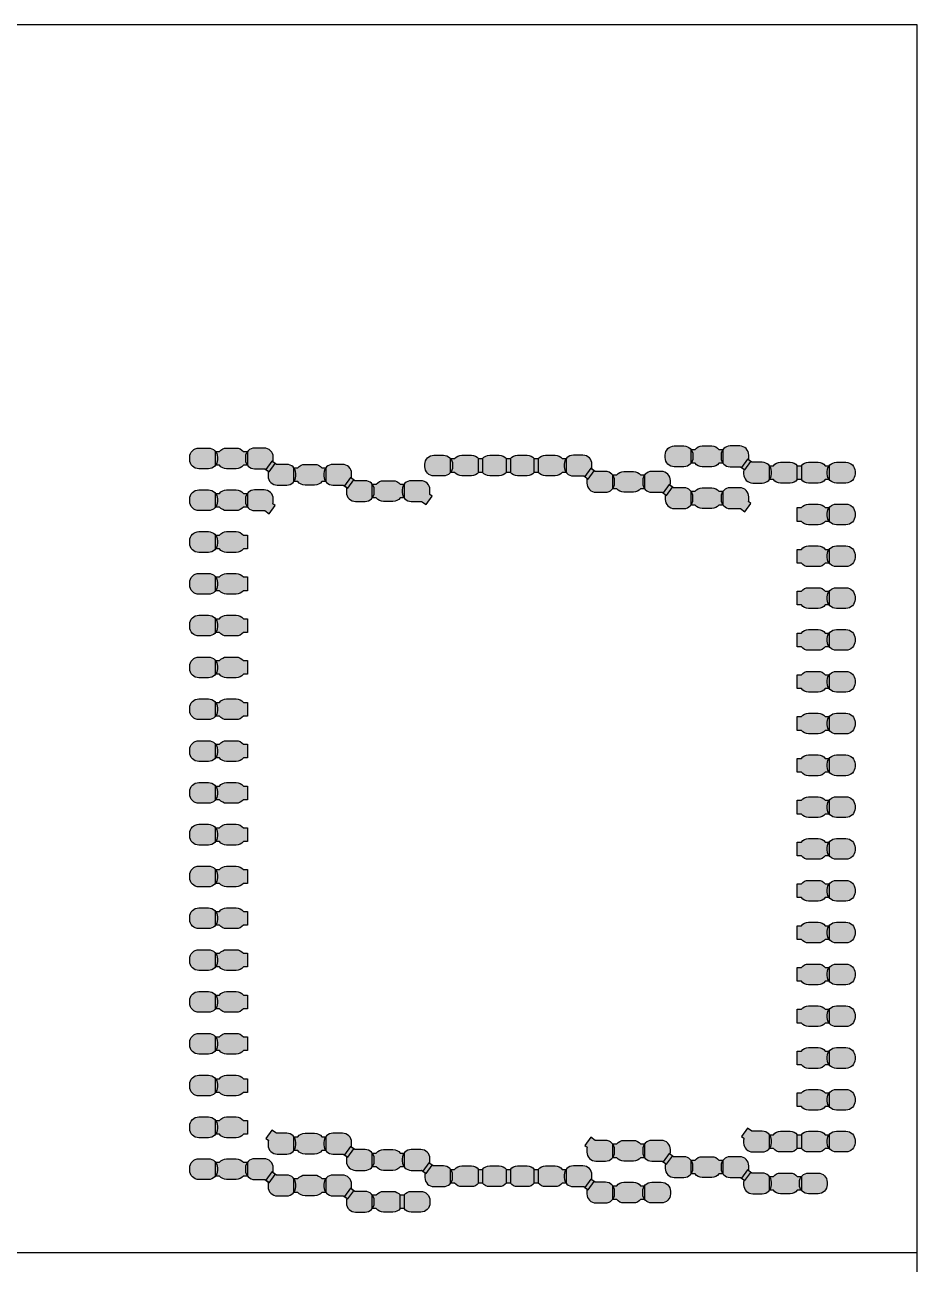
# Model space of a CAD drawing. Extents: x -52250 to 52250, y -35250 to 35250.
# Drawn here: x 26648 to 52250, y -324 to 35250 of the extents above; entities that cross this region are included whole.
import ezdxf

# ---------------------------------------------------------------- set-up
doc = ezdxf.new("R2010")
doc.units = 0
doc.header["$MEASUREMENT"] = 0
doc.linetypes.add('CENTER2', pattern=[1.125, 0.75, -0.125, 0.125, -0.125])
doc.layers.get('0').update_dxf_attribs({"linetype": 'CONTINUOUS'})
doc.layers.add('PKG_OUTLINE', color=81, linetype='CONTINUOUS')
doc.layers.add('SOLDERMASK_PADS_BTM', color=12, linetype='CONTINUOUS')

# ---------------------------------------------------------------- blocks, each defined once
blk = doc.blocks.new('*U0')
at = {"color": 0, "linetype": 'CENTER2', "transparency": 16777216}
blk.add_line((48864.373, 0), (-48864.373, 0), dxfattribs=at)

msp = doc.modelspace()

# ---------------------------------------------------------------- hatches: boundary and pattern name
at = {"layer": 'SOLDERMASK_PADS_BTM'}
for points in [[(45022, 22901, -0.414214), (45282, 23161), (45557, 23161, -0.414214), (45817, 22901), (45817, 22826, -0.414214), (45557, 22566), (45282, 22566, -0.414214), (45022, 22826)], [(46677, 22666), (46563, 22666, -0.231602), (46357, 22566), (46082, 22566, -0.231602), (45877, 22666), (45762, 22666), (45762, 23060), (45877, 23060, -0.231602), (46082, 23161), (46357, 23161, -0.231602), (46563, 23060), (46677, 23060)], [(47479, 22713), (47410, 22763, 0.060854), (47417, 22826), (47417, 22901, 0.414214), (47157, 23161), (46882, 23161, 0.414214), (46622, 22901), (46622, 22826, 0.414214), (46882, 22566), (47157, 22566, 0.021373), (47180, 22567), (47307, 22475)], [(31379, 22842, -0.414214), (31639, 23102), (31914, 23102, -0.414214), (32174, 22842), (32174, 22767, -0.414214), (31914, 22507), (31639, 22507, -0.414214), (31379, 22767)], [(33034, 22607), (32919, 22607, -0.231602), (32714, 22507), (32439, 22507, -0.231602), (32234, 22607), (32119, 22607), (32119, 23001), (32234, 23001, -0.231602), (32439, 23102), (32714, 23102, -0.231602), (32919, 23001), (33034, 23001)], [(33835, 22654), (33766, 22704, 0.060854), (33774, 22767), (33774, 22842, 0.414214), (33514, 23102), (33239, 23102, 0.414214), (32979, 22842), (32979, 22767, 0.414214), (33239, 22507), (33514, 22507, 0.021373), (33536, 22508), (33663, 22416)], [(38125, 22637, -0.414214), (38385, 22897), (38660, 22897, -0.414214), (38920, 22637), (38920, 22562, -0.414214), (38660, 22302), (38385, 22302, -0.414214), (38125, 22562)], [(39780, 22403), (39665, 22403, -0.231602), (39460, 22302), (39185, 22302, -0.231602), (38980, 22403), (38865, 22403), (38865, 22797), (38980, 22797, -0.231602), (39185, 22897), (39460, 22897, -0.231602), (39665, 22797), (39780, 22797)], [(40580, 22403), (40465, 22403, -0.231602), (40260, 22302), (39985, 22302, -0.231602), (39780, 22403), (39665, 22403), (39665, 22797), (39780, 22797, -0.231602), (39985, 22897), (40260, 22897, -0.231602), (40465, 22797), (40580, 22797)], [(41380, 22403), (41265, 22403, -0.231602), (41060, 22302), (40785, 22302, -0.231602), (40580, 22403), (40465, 22403), (40465, 22797), (40580, 22797, -0.231602), (40785, 22897), (41060, 22897, -0.231602), (41265, 22797), (41380, 22797)], [(42180, 22403), (42065, 22403, -0.231602), (41860, 22302), (41585, 22302, -0.231602), (41380, 22403), (41265, 22403), (41265, 22797), (41380, 22797, -0.231602), (41585, 22897), (41860, 22897, -0.231602), (42065, 22797), (42180, 22797)], [(42982, 22450), (42912, 22500, 0.060854), (42920, 22562), (42920, 22637, 0.414214), (42660, 22897), (42385, 22897, 0.414214), (42125, 22637), (42125, 22562, 0.414214), (42385, 22302), (42660, 22302, 0.021373), (42682, 22303), (42809, 22211)], [(47279, 22495, 0.060854), (47271, 22432), (47271, 22358, 0.414214), (47531, 22098), (47806, 22098, 0.414214), (48066, 22358), (48066, 22432, 0.414214), (47806, 22692), (47531, 22692, 0.021373), (47509, 22692), (47382, 22783), (47210, 22545)], [(33635, 22436, 0.060854), (33628, 22374), (33628, 22298, 0.414214), (33888, 22038), (34163, 22038, 0.414214), (34423, 22298), (34423, 22374, 0.414214), (34163, 22634), (33888, 22634, 0.021373), (33865, 22633), (33738, 22724), (33566, 22486)], [(35283, 22139), (35168, 22139, -0.231602), (34963, 22038), (34688, 22038, -0.231602), (34482, 22139), (34368, 22139), (34368, 22533), (34482, 22533, -0.231602), (34688, 22634), (34963, 22634, -0.231602), (35168, 22533), (35283, 22533)], [(36084, 22186), (36015, 22236, 0.060854), (36023, 22298), (36023, 22374, 0.414214), (35763, 22634), (35488, 22634, 0.414214), (35228, 22374), (35228, 22298, 0.414214), (35488, 22038), (35763, 22038, 0.021373), (35785, 22039), (35912, 21948)], [(42781, 22231, 0.060854), (42774, 22169), (42774, 22094, 0.414214), (43034, 21834), (43309, 21834, 0.414214), (43569, 22094), (43569, 22169, 0.414214), (43309, 22429), (43034, 22429, 0.021373), (43011, 22428), (42884, 22520), (42712, 22281)], [(44429, 21934), (44314, 21934, -0.231602), (44109, 21834), (43834, 21834, -0.231602), (43628, 21934), (43514, 21934), (43514, 22328), (43628, 22328, -0.231602), (43834, 22429), (44109, 22429, -0.231602), (44314, 22328), (44429, 22328)], [(45230, 21981), (45161, 22031, 0.060854), (45169, 22094), (45169, 22169, 0.414214), (44909, 22429), (44634, 22429, 0.414214), (44374, 22169), (44374, 22094, 0.414214), (44634, 21834), (44909, 21834, 0.021373), (44931, 21835), (45058, 21743)], [(48926, 22198), (48811, 22198, -0.231602), (48606, 22098), (48331, 22098, -0.231602), (48126, 22198), (48011, 22198), (48011, 22592), (48126, 22592, -0.231602), (48331, 22692), (48606, 22692, -0.231602), (48811, 22592), (48926, 22592)], [(49726, 22198), (49611, 22198, -0.231602), (49406, 22098), (49131, 22098, -0.231602), (48926, 22198), (48811, 22198), (48811, 22592), (48926, 22592, -0.231602), (49131, 22692), (49406, 22692, -0.231602), (49611, 22592), (49726, 22592)], [(49671, 22432, -0.414214), (49931, 22692), (50206, 22692, -0.414214), (50466, 22432), (50466, 22358, -0.414214), (50206, 22098), (49931, 22098, -0.414214), (49671, 22358)], [(35884, 21968, 0.060854), (35876, 21905), (35876, 21830, 0.414214), (36136, 21570), (36411, 21570, 0.414214), (36671, 21830), (36671, 21905, 0.414214), (36411, 22165), (36136, 22165, 0.021373), (36114, 22164), (35987, 22256), (35815, 22018)], [(37531, 21671), (37417, 21671, -0.231602), (37211, 21570), (36936, 21570, -0.231602), (36731, 21671), (36616, 21671), (36616, 22065), (36731, 22065, -0.231602), (36936, 22165), (37211, 22165, -0.231602), (37417, 22065), (37531, 22065)], [(38333, 21718), (38264, 21768, 0.060854), (38271, 21830), (38271, 21905, 0.414214), (38011, 22165), (37736, 22165, 0.414214), (37476, 21905), (37476, 21830, 0.414214), (37736, 21570), (38011, 21570, 0.021373), (38033, 21571), (38161, 21479)], [(31379, 21642, -0.414214), (31639, 21902), (31914, 21902, -0.414214), (32174, 21642), (32174, 21567, -0.414214), (31914, 21307), (31639, 21307, -0.414214), (31379, 21567)], [(33034, 21407), (32919, 21407, -0.231602), (32714, 21307), (32439, 21307, -0.231602), (32234, 21407), (32119, 21407), (32119, 21801), (32234, 21801, -0.231602), (32439, 21902), (32714, 21902, -0.231602), (32919, 21801), (33034, 21801)], [(33835, 21454), (33766, 21504, 0.060854), (33774, 21567), (33774, 21642, 0.414214), (33514, 21902), (33239, 21902, 0.414214), (32979, 21642), (32979, 21567, 0.414214), (33239, 21307), (33514, 21307, 0.021373), (33536, 21308), (33663, 21216)], [(45030, 21763, 0.060854), (45022, 21701), (45022, 21626, 0.414214), (45282, 21366), (45557, 21366, 0.414214), (45817, 21626), (45817, 21701, 0.414214), (45557, 21961), (45282, 21961, 0.021373), (45260, 21960), (45133, 22052), (44961, 21813)], [(46677, 21466), (46563, 21466, -0.231602), (46357, 21366), (46082, 21366, -0.231602), (45877, 21466), (45762, 21466), (45762, 21860), (45877, 21860, -0.231602), (46082, 21961), (46357, 21961, -0.231602), (46563, 21860), (46677, 21860)], [(47479, 21513), (47410, 21563, 0.060854), (47417, 21626), (47417, 21701, 0.414214), (47157, 21961), (46882, 21961, 0.414214), (46622, 21701), (46622, 21626, 0.414214), (46882, 21366), (47157, 21366, 0.021373), (47180, 21367), (47307, 21275)], [(49726, 20998), (49611, 20998, -0.231602), (49406, 20898), (49131, 20898, -0.231602), (48926, 20998), (48811, 20998), (48811, 21392), (48926, 21392, -0.231602), (49131, 21492), (49406, 21492, -0.231602), (49611, 21392), (49726, 21392)], [(49671, 21232, -0.414214), (49931, 21492), (50206, 21492, -0.414214), (50466, 21232), (50466, 21158, -0.414214), (50206, 20898), (49931, 20898, -0.414214), (49671, 21158)], [(31379, 20442, -0.414214), (31639, 20702), (31914, 20702, -0.414214), (32174, 20442), (32174, 20367, -0.414214), (31914, 20107), (31639, 20107, -0.414214), (31379, 20367)], [(33034, 20207), (32919, 20207, -0.231602), (32714, 20107), (32439, 20107, -0.231602), (32234, 20207), (32119, 20207), (32119, 20601), (32234, 20601, -0.231602), (32439, 20702), (32714, 20702, -0.231602), (32919, 20601), (33034, 20601)], [(49726, 19798), (49611, 19798, -0.231602), (49406, 19698), (49131, 19698, -0.231602), (48926, 19798), (48811, 19798), (48811, 20192), (48926, 20192, -0.231602), (49131, 20292), (49406, 20292, -0.231602), (49611, 20192), (49726, 20192)], [(49671, 20032, -0.414214), (49931, 20292), (50206, 20292, -0.414214), (50466, 20032), (50466, 19958, -0.414214), (50206, 19698), (49931, 19698, -0.414214), (49671, 19958)], [(31379, 19242, -0.414214), (31639, 19502), (31914, 19502, -0.414214), (32174, 19242), (32174, 19167, -0.414214), (31914, 18907), (31639, 18907, -0.414214), (31379, 19167)], [(33034, 19007), (32919, 19007, -0.231602), (32714, 18907), (32439, 18907, -0.231602), (32234, 19007), (32119, 19007), (32119, 19401), (32234, 19401, -0.231602), (32439, 19502), (32714, 19502, -0.231602), (32919, 19401), (33034, 19401)], [(49726, 18598), (49611, 18598, -0.231602), (49406, 18498), (49131, 18498, -0.231602), (48926, 18598), (48811, 18598), (48811, 18992), (48926, 18992, -0.231602), (49131, 19092), (49406, 19092, -0.231602), (49611, 18992), (49726, 18992)], [(49671, 18832, -0.414214), (49931, 19092), (50206, 19092, -0.414214), (50466, 18832), (50466, 18758, -0.414214), (50206, 18498), (49931, 18498, -0.414214), (49671, 18758)], [(31379, 18042, -0.414214), (31639, 18302), (31914, 18302, -0.414214), (32174, 18042), (32174, 17967, -0.414214), (31914, 17707), (31639, 17707, -0.414214), (31379, 17967)], [(33034, 17807), (32919, 17807, -0.231602), (32714, 17707), (32439, 17707, -0.231602), (32234, 17807), (32119, 17807), (32119, 18201), (32234, 18201, -0.231602), (32439, 18302), (32714, 18302, -0.231602), (32919, 18201), (33034, 18201)], [(49726, 17398), (49611, 17398, -0.231602), (49406, 17298), (49131, 17298, -0.231602), (48926, 17398), (48811, 17398), (48811, 17792), (48926, 17792, -0.231602), (49131, 17892), (49406, 17892, -0.231602), (49611, 17792), (49726, 17792)], [(49671, 17632, -0.414214), (49931, 17892), (50206, 17892, -0.414214), (50466, 17632), (50466, 17558, -0.414214), (50206, 17298), (49931, 17298, -0.414214), (49671, 17558)], [(31379, 16842, -0.414214), (31639, 17102), (31914, 17102, -0.414214), (32174, 16842), (32174, 16767, -0.414214), (31914, 16507), (31639, 16507, -0.414214), (31379, 16767)], [(33034, 16607), (32919, 16607, -0.231602), (32714, 16507), (32439, 16507, -0.231602), (32234, 16607), (32119, 16607), (32119, 17001), (32234, 17001, -0.231602), (32439, 17102), (32714, 17102, -0.231602), (32919, 17001), (33034, 17001)], [(49726, 16198), (49611, 16198, -0.231602), (49406, 16098), (49131, 16098, -0.231602), (48926, 16198), (48811, 16198), (48811, 16592), (48926, 16592, -0.231602), (49131, 16692), (49406, 16692, -0.231602), (49611, 16592), (49726, 16592)], [(49671, 16432, -0.414214), (49931, 16692), (50206, 16692, -0.414214), (50466, 16432), (50466, 16358, -0.414214), (50206, 16098), (49931, 16098, -0.414214), (49671, 16358)], [(31379, 15642, -0.414214), (31639, 15902), (31914, 15902, -0.414214), (32174, 15642), (32174, 15567, -0.414214), (31914, 15307), (31639, 15307, -0.414214), (31379, 15567)], [(33034, 15407), (32919, 15407, -0.231602), (32714, 15307), (32439, 15307, -0.231602), (32234, 15407), (32119, 15407), (32119, 15801), (32234, 15801, -0.231602), (32439, 15902), (32714, 15902, -0.231602), (32919, 15801), (33034, 15801)], [(49726, 14998), (49611, 14998, -0.231602), (49406, 14898), (49131, 14898, -0.231602), (48926, 14998), (48811, 14998), (48811, 15392), (48926, 15392, -0.231602), (49131, 15492), (49406, 15492, -0.231602), (49611, 15392), (49726, 15392)], [(49671, 15232, -0.414214), (49931, 15492), (50206, 15492, -0.414214), (50466, 15232), (50466, 15158, -0.414214), (50206, 14898), (49931, 14898, -0.414214), (49671, 15158)], [(31379, 14442, -0.414214), (31639, 14702), (31914, 14702, -0.414214), (32174, 14442), (32174, 14367, -0.414214), (31914, 14107), (31639, 14107, -0.414214), (31379, 14367)], [(33034, 14207), (32919, 14207, -0.231602), (32714, 14107), (32439, 14107, -0.231602), (32234, 14207), (32119, 14207), (32119, 14601), (32234, 14601, -0.231602), (32439, 14702), (32714, 14702, -0.231602), (32919, 14601), (33034, 14601)], [(49726, 13798), (49611, 13798, -0.231602), (49406, 13698), (49131, 13698, -0.231602), (48926, 13798), (48811, 13798), (48811, 14192), (48926, 14192, -0.231602), (49131, 14292), (49406, 14292, -0.231602), (49611, 14192), (49726, 14192)], [(49671, 14032, -0.414214), (49931, 14292), (50206, 14292, -0.414214), (50466, 14032), (50466, 13958, -0.414214), (50206, 13698), (49931, 13698, -0.414214), (49671, 13958)], [(31379, 13242, -0.414214), (31639, 13502), (31914, 13502, -0.414214), (32174, 13242), (32174, 13167, -0.414214), (31914, 12907), (31639, 12907, -0.414214), (31379, 13167)], [(33034, 13007), (32919, 13007, -0.231602), (32714, 12907), (32439, 12907, -0.231602), (32234, 13007), (32119, 13007), (32119, 13401), (32234, 13401, -0.231602), (32439, 13502), (32714, 13502, -0.231602), (32919, 13401), (33034, 13401)], [(49726, 12598), (49611, 12598, -0.231602), (49406, 12498), (49131, 12498, -0.231602), (48926, 12598), (48811, 12598), (48811, 12992), (48926, 12992, -0.231602), (49131, 13092), (49406, 13092, -0.231602), (49611, 12992), (49726, 12992)], [(49671, 12832, -0.414214), (49931, 13092), (50206, 13092, -0.414214), (50466, 12832), (50466, 12758, -0.414214), (50206, 12498), (49931, 12498, -0.414214), (49671, 12758)], [(31379, 12042, -0.414214), (31639, 12302), (31914, 12302, -0.414214), (32174, 12042), (32174, 11967, -0.414214), (31914, 11707), (31639, 11707, -0.414214), (31379, 11967)], [(33034, 11807), (32919, 11807, -0.231602), (32714, 11707), (32439, 11707, -0.231602), (32234, 11807), (32119, 11807), (32119, 12201), (32234, 12201, -0.231602), (32439, 12302), (32714, 12302, -0.231602), (32919, 12201), (33034, 12201)], [(49726, 11398), (49611, 11398, -0.231602), (49406, 11298), (49131, 11298, -0.231602), (48926, 11398), (48811, 11398), (48811, 11792), (48926, 11792, -0.231602), (49131, 11892), (49406, 11892, -0.231602), (49611, 11792), (49726, 11792)], [(49671, 11632, -0.414214), (49931, 11892), (50206, 11892, -0.414214), (50466, 11632), (50466, 11558, -0.414214), (50206, 11298), (49931, 11298, -0.414214), (49671, 11558)], [(31379, 10842, -0.414214), (31639, 11102), (31914, 11102, -0.414214), (32174, 10842), (32174, 10767, -0.414214), (31914, 10507), (31639, 10507, -0.414214), (31379, 10767)], [(33034, 10607), (32919, 10607, -0.231602), (32714, 10507), (32439, 10507, -0.231602), (32234, 10607), (32119, 10607), (32119, 11001), (32234, 11001, -0.231602), (32439, 11102), (32714, 11102, -0.231602), (32919, 11001), (33034, 11001)], [(49726, 10198), (49611, 10198, -0.231602), (49406, 10098), (49131, 10098, -0.231602), (48926, 10198), (48811, 10198), (48811, 10592), (48926, 10592, -0.231602), (49131, 10692), (49406, 10692, -0.231602), (49611, 10592), (49726, 10592)], [(49671, 10432, -0.414214), (49931, 10692), (50206, 10692, -0.414214), (50466, 10432), (50466, 10358, -0.414214), (50206, 10098), (49931, 10098, -0.414214), (49671, 10358)], [(31379, 9642, -0.414214), (31639, 9902), (31914, 9902, -0.414214), (32174, 9642), (32174, 9567, -0.414214), (31914, 9307), (31639, 9307, -0.414214), (31379, 9567)], [(33034, 9407), (32919, 9407, -0.231602), (32714, 9307), (32439, 9307, -0.231602), (32234, 9407), (32119, 9407), (32119, 9801), (32234, 9801, -0.231602), (32439, 9902), (32714, 9902, -0.231602), (32919, 9801), (33034, 9801)], [(49726, 8998), (49611, 8998, -0.231602), (49406, 8898), (49131, 8898, -0.231602), (48926, 8998), (48811, 8998), (48811, 9392), (48926, 9392, -0.231602), (49131, 9492), (49406, 9492, -0.231602), (49611, 9392), (49726, 9392)], [(49671, 9232, -0.414214), (49931, 9492), (50206, 9492, -0.414214), (50466, 9232), (50466, 9158, -0.414214), (50206, 8898), (49931, 8898, -0.414214), (49671, 9158)], [(31379, 8442, -0.414214), (31639, 8702), (31914, 8702, -0.414214), (32174, 8442), (32174, 8367, -0.414214), (31914, 8107), (31639, 8107, -0.414214), (31379, 8367)], [(33034, 8207), (32919, 8207, -0.231602), (32714, 8107), (32439, 8107, -0.231602), (32234, 8207), (32119, 8207), (32119, 8601), (32234, 8601, -0.231602), (32439, 8702), (32714, 8702, -0.231602), (32919, 8601), (33034, 8601)], [(49726, 7798), (49611, 7798, -0.231602), (49406, 7698), (49131, 7698, -0.231602), (48926, 7798), (48811, 7798), (48811, 8192), (48926, 8192, -0.231602), (49131, 8292), (49406, 8292, -0.231602), (49611, 8192), (49726, 8192)], [(49671, 8032, -0.414214), (49931, 8292), (50206, 8292, -0.414214), (50466, 8032), (50466, 7958, -0.414214), (50206, 7698), (49931, 7698, -0.414214), (49671, 7958)], [(31379, 7242, -0.414214), (31639, 7502), (31914, 7502, -0.414214), (32174, 7242), (32174, 7167, -0.414214), (31914, 6907), (31639, 6907, -0.414214), (31379, 7167)], [(33034, 7007), (32919, 7007, -0.231602), (32714, 6907), (32439, 6907, -0.231602), (32234, 7007), (32119, 7007), (32119, 7401), (32234, 7401, -0.231602), (32439, 7502), (32714, 7502, -0.231602), (32919, 7401), (33034, 7401)], [(49726, 6598), (49611, 6598, -0.231602), (49406, 6497), (49131, 6497, -0.231602), (48926, 6598), (48811, 6598), (48811, 6992), (48926, 6992, -0.231602), (49131, 7092), (49406, 7092, -0.231602), (49611, 6992), (49726, 6992)], [(49671, 6832, -0.414214), (49931, 7092), (50206, 7092, -0.414214), (50466, 6832), (50466, 6758, -0.414214), (50206, 6497), (49931, 6497, -0.414214), (49671, 6758)], [(31379, 6042, -0.414214), (31639, 6302), (31914, 6302, -0.414214), (32174, 6042), (32174, 5967, -0.414214), (31914, 5707), (31639, 5707, -0.414214), (31379, 5967)], [(33034, 5807), (32919, 5807, -0.231602), (32714, 5707), (32439, 5707, -0.231602), (32234, 5807), (32119, 5807), (32119, 6201), (32234, 6201, -0.231602), (32439, 6302), (32714, 6302, -0.231602), (32919, 6201), (33034, 6201)], [(49726, 5398), (49611, 5398, -0.231602), (49406, 5298), (49131, 5298, -0.231602), (48926, 5398), (48811, 5398), (48811, 5792), (48926, 5792, -0.231602), (49131, 5892), (49406, 5892, -0.231602), (49611, 5792), (49726, 5792)], [(49671, 5632, -0.414214), (49931, 5892), (50206, 5892, -0.414214), (50466, 5632), (50466, 5558, -0.414214), (50206, 5298), (49931, 5298, -0.414214), (49671, 5558)], [(31379, 4842, -0.414214), (31639, 5102), (31914, 5102, -0.414214), (32174, 4842), (32174, 4767, -0.414214), (31914, 4507), (31639, 4507, -0.414214), (31379, 4767)], [(33034, 4607), (32919, 4607, -0.231602), (32714, 4507), (32439, 4507, -0.231602), (32234, 4607), (32119, 4607), (32119, 5001), (32234, 5001, -0.231602), (32439, 5102), (32714, 5102, -0.231602), (32919, 5001), (33034, 5001)], [(49726, 4198), (49611, 4198, -0.231602), (49406, 4098), (49131, 4098, -0.231602), (48926, 4198), (48811, 4198), (48811, 4592), (48926, 4592, -0.231602), (49131, 4692), (49406, 4692, -0.231602), (49611, 4592), (49726, 4592)], [(49671, 4432, -0.414214), (49931, 4692), (50206, 4692, -0.414214), (50466, 4432), (50466, 4358, -0.414214), (50206, 4098), (49931, 4098, -0.414214), (49671, 4358)], [(31379, 3642, -0.414214), (31639, 3902), (31914, 3902, -0.414214), (32174, 3642), (32174, 3567, -0.414214), (31914, 3307), (31639, 3307, -0.414214), (31379, 3567)], [(33034, 3407), (32919, 3407, -0.231602), (32714, 3307), (32439, 3307, -0.231602), (32234, 3407), (32119, 3407), (32119, 3801), (32234, 3801, -0.231602), (32439, 3902), (32714, 3902, -0.231602), (32919, 3801), (33034, 3801)], [(47279, 3295, 0.060854), (47271, 3232), (47271, 3158, 0.414214), (47531, 2898), (47806, 2898, 0.414214), (48066, 3158), (48066, 3232, 0.414214), (47806, 3493), (47531, 3493, 0.021373), (47509, 3492), (47382, 3583), (47210, 3345)], [(33635, 3236, 0.060854), (33628, 3174), (33628, 3098, 0.414214), (33888, 2838), (34163, 2838, 0.414214), (34423, 3098), (34423, 3174, 0.414214), (34163, 3434), (33888, 3434, 0.021373), (33865, 3433), (33738, 3524), (33566, 3286)], [(35283, 2939), (35168, 2939, -0.231602), (34963, 2838), (34688, 2838, -0.231602), (34482, 2939), (34368, 2939), (34368, 3333), (34482, 3333, -0.231602), (34688, 3434), (34963, 3434, -0.231602), (35168, 3333), (35283, 3333)], [(36084, 2986), (36015, 3036, 0.060854), (36023, 3098), (36023, 3174, 0.414214), (35763, 3434), (35488, 3434, 0.414214), (35228, 3174), (35228, 3098, 0.414214), (35488, 2838), (35763, 2838, 0.021373), (35785, 2839), (35912, 2748)], [(42781, 3031, 0.060854), (42774, 2969), (42774, 2894, 0.414214), (43034, 2634), (43309, 2634, 0.414214), (43569, 2894), (43569, 2969, 0.414214), (43309, 3229), (43034, 3229, 0.021373), (43011, 3228), (42884, 3320), (42712, 3081)], [(44429, 2734), (44314, 2734, -0.231602), (44109, 2634), (43834, 2634, -0.231602), (43628, 2734), (43514, 2734), (43514, 3128), (43628, 3128, -0.231602), (43834, 3229), (44109, 3229, -0.231602), (44314, 3128), (44429, 3128)], [(45230, 2781), (45161, 2831, 0.060854), (45169, 2894), (45169, 2969, 0.414214), (44909, 3229), (44634, 3229, 0.414214), (44374, 2969), (44374, 2894, 0.414214), (44634, 2634), (44909, 2634, 0.021373), (44931, 2635), (45058, 2543)], [(48926, 2998), (48811, 2998, -0.231602), (48606, 2898), (48331, 2898, -0.231602), (48126, 2998), (48011, 2998), (48011, 3392), (48126, 3392, -0.231602), (48331, 3493), (48606, 3493, -0.231602), (48811, 3392), (48926, 3392)], [(49726, 2998), (49611, 2998, -0.231602), (49406, 2898), (49131, 2898, -0.231602), (48926, 2998), (48811, 2998), (48811, 3392), (48926, 3392, -0.231602), (49131, 3493), (49406, 3493, -0.231602), (49611, 3392), (49726, 3392)], [(49671, 3232, -0.414214), (49931, 3493), (50206, 3493, -0.414214), (50466, 3232), (50466, 3158, -0.414214), (50206, 2898), (49931, 2898, -0.414214), (49671, 3158)], [(35884, 2768, 0.060854), (35876, 2705), (35876, 2630, 0.414214), (36136, 2370), (36411, 2370, 0.414214), (36671, 2630), (36671, 2705, 0.414214), (36411, 2965), (36136, 2965, 0.021373), (36114, 2964), (35987, 3056), (35815, 2818)], [(37531, 2471), (37417, 2471, -0.231602), (37211, 2370), (36936, 2370, -0.231602), (36731, 2471), (36616, 2471), (36616, 2865), (36731, 2865, -0.231602), (36936, 2965), (37211, 2965, -0.231602), (37417, 2865), (37531, 2865)], [(38333, 2518), (38264, 2568, 0.060854), (38271, 2630), (38271, 2705, 0.414214), (38011, 2965), (37736, 2965, 0.414214), (37476, 2705), (37476, 2630, 0.414214), (37736, 2370), (38011, 2370, 0.021373), (38033, 2371), (38161, 2279)], [(45030, 2563, 0.060854), (45022, 2501), (45022, 2426, 0.414214), (45282, 2166), (45557, 2166, 0.414214), (45817, 2426), (45817, 2501, 0.414214), (45557, 2761), (45282, 2761, 0.021373), (45260, 2760), (45133, 2852), (44961, 2613)], [(31379, 2442, -0.414214), (31639, 2702), (31914, 2702, -0.414214), (32174, 2442), (32174, 2367, -0.414214), (31914, 2107), (31639, 2107, -0.414214), (31379, 2367)], [(33034, 2207), (32919, 2207, -0.231602), (32714, 2107), (32439, 2107, -0.231602), (32234, 2207), (32119, 2207), (32119, 2601), (32234, 2601, -0.231602), (32439, 2702), (32714, 2702, -0.231602), (32919, 2601), (33034, 2601)], [(33835, 2254), (33766, 2304, 0.060854), (33774, 2367), (33774, 2442, 0.414214), (33514, 2702), (33239, 2702, 0.414214), (32979, 2442), (32979, 2367, 0.414214), (33239, 2107), (33514, 2107, 0.021373), (33536, 2108), (33663, 2016)], [(38133, 2300, 0.060854), (38125, 2237), (38125, 2162, 0.414214), (38385, 1902), (38660, 1902, 0.414214), (38920, 2162), (38920, 2237, 0.414214), (38660, 2497), (38385, 2497, 0.021373), (38363, 2496), (38236, 2588), (38063, 2350)], [(39780, 2003), (39665, 2003, -0.231602), (39460, 1902), (39185, 1902, -0.231602), (38980, 2003), (38865, 2003), (38865, 2397), (38980, 2397, -0.231602), (39185, 2497), (39460, 2497, -0.231602), (39665, 2397), (39780, 2397)], [(40580, 2003), (40465, 2003, -0.231602), (40260, 1902), (39985, 1902, -0.231602), (39780, 2003), (39665, 2003), (39665, 2397), (39780, 2397, -0.231602), (39985, 2497), (40260, 2497, -0.231602), (40465, 2397), (40580, 2397)], [(41380, 2003), (41265, 2003, -0.231602), (41060, 1902), (40785, 1902, -0.231602), (40580, 2003), (40465, 2003), (40465, 2397), (40580, 2397, -0.231602), (40785, 2497), (41060, 2497, -0.231602), (41265, 2397), (41380, 2397)], [(42180, 2003), (42065, 2003, -0.231602), (41860, 1902), (41585, 1902, -0.231602), (41380, 2003), (41265, 2003), (41265, 2397), (41380, 2397, -0.231602), (41585, 2497), (41860, 2497, -0.231602), (42065, 2397), (42180, 2397)], [(42982, 2050), (42912, 2100, 0.060854), (42920, 2162), (42920, 2237, 0.414214), (42660, 2497), (42385, 2497, 0.414214), (42125, 2237), (42125, 2162, 0.414214), (42385, 1902), (42660, 1902, 0.021373), (42682, 1903), (42809, 1811)], [(46677, 2266), (46563, 2266, -0.231602), (46357, 2166), (46082, 2166, -0.231602), (45877, 2266), (45762, 2266), (45762, 2660), (45877, 2660, -0.231602), (46082, 2761), (46357, 2761, -0.231602), (46563, 2660), (46677, 2660)], [(47479, 2313), (47410, 2363, 0.060854), (47417, 2426), (47417, 2501, 0.414214), (47157, 2761), (46882, 2761, 0.414214), (46622, 2501), (46622, 2426, 0.414214), (46882, 2166), (47157, 2166, 0.021373), (47180, 2167), (47307, 2075)], [(33635, 2036, 0.060854), (33628, 1974), (33628, 1898, 0.414214), (33888, 1638), (34163, 1638, 0.414214), (34423, 1898), (34423, 1974, 0.414214), (34163, 2234), (33888, 2234, 0.021373), (33865, 2233), (33738, 2324), (33566, 2086)], [(35283, 1739), (35168, 1739, -0.231602), (34963, 1638), (34688, 1638, -0.231602), (34482, 1739), (34368, 1739), (34368, 2133), (34482, 2133, -0.231602), (34688, 2234), (34963, 2234, -0.231602), (35168, 2133), (35283, 2133)], [(36084, 1786), (36015, 1836, 0.060854), (36023, 1898), (36023, 1974, 0.414214), (35763, 2234), (35488, 2234, 0.414214), (35228, 1974), (35228, 1898, 0.414214), (35488, 1638), (35763, 1638, 0.021373), (35785, 1639), (35912, 1548)], [(47279, 2095, 0.060854), (47271, 2032), (47271, 1958, 0.414214), (47531, 1698), (47806, 1698, 0.414214), (48066, 1958), (48066, 2032, 0.414214), (47806, 2292), (47531, 2292, 0.021373), (47509, 2292), (47382, 2383), (47210, 2145)], [(48926, 1798), (48811, 1798, -0.231602), (48606, 1698), (48331, 1698, -0.231602), (48126, 1798), (48011, 1798), (48011, 2192), (48126, 2192, -0.231602), (48331, 2292), (48606, 2292, -0.231602), (48811, 2192), (48926, 2192)], [(48871, 2032, -0.414214), (49131, 2292), (49406, 2292, -0.414214), (49666, 2032), (49666, 1958, -0.414214), (49406, 1698), (49131, 1698, -0.414214), (48871, 1958)], [(35884, 1568, 0.060854), (35876, 1505), (35876, 1430, 0.414214), (36136, 1170), (36411, 1170, 0.414214), (36671, 1430), (36671, 1505, 0.414214), (36411, 1765), (36136, 1765, 0.021373), (36114, 1764), (35987, 1856), (35815, 1618)], [(42781, 1831, 0.060854), (42774, 1769), (42774, 1694, 0.414214), (43034, 1434), (43309, 1434, 0.414214), (43569, 1694), (43569, 1769, 0.414214), (43309, 2029), (43034, 2029, 0.021373), (43011, 2028), (42884, 2120), (42712, 1881)], [(44429, 1534), (44314, 1534, -0.231602), (44109, 1434), (43834, 1434, -0.231602), (43628, 1534), (43514, 1534), (43514, 1928), (43628, 1928, -0.231602), (43834, 2029), (44109, 2029, -0.231602), (44314, 1928), (44429, 1928)], [(44374, 1769, -0.414214), (44634, 2029), (44909, 2029, -0.414214), (45169, 1769), (45169, 1694, -0.414214), (44909, 1434), (44634, 1434, -0.414214), (44374, 1694)], [(37531, 1271), (37417, 1271, -0.231602), (37211, 1170), (36936, 1170, -0.231602), (36731, 1271), (36616, 1271), (36616, 1665), (36731, 1665, -0.231602), (36936, 1765), (37211, 1765, -0.231602), (37417, 1665), (37531, 1665)], [(37531, 1665, -0.231602), (37736, 1765), (38011, 1765, -0.414214), (38271, 1505), (38271, 1430, -0.414214), (38011, 1170), (37736, 1170, -0.231602), (37531, 1271), (37416, 1271), (37416, 1665)]]:
    msp.add_hatch(color=256, dxfattribs=at).paths.add_polyline_path(points, flags=0)

# ---------------------------------------------------------------- linework, layer by layer
at = {"layer": 'PKG_OUTLINE'}
msp.add_lwpolyline([(-45479, -35250), (52250, -35250), (52250, 35250), (-45479, 35250, -0.830616), (-47621, 35250), (-52250, 35250), (-52250, -35250), (-47621, -35250, -0.830616)], format="xyb", close=True, dxfattribs=at)
at = {"layer": 'SOLDERMASK_PADS_BTM'}
for points in [[(45022, 22901, -0.414214), (45282, 23161), (45557, 23161, -0.414214), (45817, 22901), (45817, 22826, -0.414214), (45557, 22566), (45282, 22566, -0.414214), (45022, 22826)], [(46677, 22666), (46563, 22666, -0.231602), (46357, 22566), (46082, 22566, -0.231602), (45877, 22666), (45762, 22666), (45762, 23060), (45877, 23060, -0.231602), (46082, 23161), (46357, 23161, -0.231602), (46563, 23060), (46677, 23060)], [(47479, 22713), (47410, 22763, 0.060854), (47417, 22826), (47417, 22901, 0.414214), (47157, 23161), (46882, 23161, 0.414214), (46622, 22901), (46622, 22826, 0.414214), (46882, 22566), (47157, 22566, 0.021373), (47180, 22567), (47307, 22475)], [(31379, 22842, -0.414214), (31639, 23102), (31914, 23102, -0.414214), (32174, 22842), (32174, 22767, -0.414214), (31914, 22507), (31639, 22507, -0.414214), (31379, 22767)], [(33034, 22607), (32919, 22607, -0.231602), (32714, 22507), (32439, 22507, -0.231602), (32234, 22607), (32119, 22607), (32119, 23001), (32234, 23001, -0.231602), (32439, 23102), (32714, 23102, -0.231602), (32919, 23001), (33034, 23001)], [(33835, 22654), (33766, 22704, 0.060854), (33774, 22767), (33774, 22842, 0.414214), (33514, 23102), (33239, 23102, 0.414214), (32979, 22842), (32979, 22767, 0.414214), (33239, 22507), (33514, 22507, 0.021373), (33536, 22508), (33663, 22416)], [(38125, 22637, -0.414214), (38385, 22897), (38660, 22897, -0.414214), (38920, 22637), (38920, 22562, -0.414214), (38660, 22302), (38385, 22302, -0.414214), (38125, 22562)], [(39780, 22403), (39665, 22403, -0.231602), (39460, 22302), (39185, 22302, -0.231602), (38980, 22403), (38865, 22403), (38865, 22797), (38980, 22797, -0.231602), (39185, 22897), (39460, 22897, -0.231602), (39665, 22797), (39780, 22797)], [(40580, 22403), (40465, 22403, -0.231602), (40260, 22302), (39985, 22302, -0.231602), (39780, 22403), (39665, 22403), (39665, 22797), (39780, 22797, -0.231602), (39985, 22897), (40260, 22897, -0.231602), (40465, 22797), (40580, 22797)], [(41380, 22403), (41265, 22403, -0.231602), (41060, 22302), (40785, 22302, -0.231602), (40580, 22403), (40465, 22403), (40465, 22797), (40580, 22797, -0.231602), (40785, 22897), (41060, 22897, -0.231602), (41265, 22797), (41380, 22797)], [(42180, 22403), (42065, 22403, -0.231602), (41860, 22302), (41585, 22302, -0.231602), (41380, 22403), (41265, 22403), (41265, 22797), (41380, 22797, -0.231602), (41585, 22897), (41860, 22897, -0.231602), (42065, 22797), (42180, 22797)], [(42982, 22450), (42912, 22500, 0.060854), (42920, 22562), (42920, 22637, 0.414214), (42660, 22897), (42385, 22897, 0.414214), (42125, 22637), (42125, 22562, 0.414214), (42385, 22302), (42660, 22302, 0.021373), (42682, 22303), (42809, 22211)], [(47279, 22495, 0.060854), (47271, 22432), (47271, 22358, 0.414214), (47531, 22098), (47806, 22098, 0.414214), (48066, 22358), (48066, 22432, 0.414214), (47806, 22692), (47531, 22692, 0.021373), (47509, 22692), (47382, 22783), (47210, 22545)], [(33635, 22436, 0.060854), (33628, 22374), (33628, 22298, 0.414214), (33888, 22038), (34163, 22038, 0.414214), (34423, 22298), (34423, 22374, 0.414214), (34163, 22634), (33888, 22634, 0.021373), (33865, 22633), (33738, 22724), (33566, 22486)], [(35283, 22139), (35168, 22139, -0.231602), (34963, 22038), (34688, 22038, -0.231602), (34482, 22139), (34368, 22139), (34368, 22533), (34482, 22533, -0.231602), (34688, 22634), (34963, 22634, -0.231602), (35168, 22533), (35283, 22533)], [(36084, 22186), (36015, 22236, 0.060854), (36023, 22298), (36023, 22374, 0.414214), (35763, 22634), (35488, 22634, 0.414214), (35228, 22374), (35228, 22298, 0.414214), (35488, 22038), (35763, 22038, 0.021373), (35785, 22039), (35912, 21948)], [(42781, 22231, 0.060854), (42774, 22169), (42774, 22094, 0.414214), (43034, 21834), (43309, 21834, 0.414214), (43569, 22094), (43569, 22169, 0.414214), (43309, 22429), (43034, 22429, 0.021373), (43011, 22428), (42884, 22520), (42712, 22281)], [(44429, 21934), (44314, 21934, -0.231602), (44109, 21834), (43834, 21834, -0.231602), (43628, 21934), (43514, 21934), (43514, 22328), (43628, 22328, -0.231602), (43834, 22429), (44109, 22429, -0.231602), (44314, 22328), (44429, 22328)], [(45230, 21981), (45161, 22031, 0.060854), (45169, 22094), (45169, 22169, 0.414214), (44909, 22429), (44634, 22429, 0.414214), (44374, 22169), (44374, 22094, 0.414214), (44634, 21834), (44909, 21834, 0.021373), (44931, 21835), (45058, 21743)], [(48926, 22198), (48811, 22198, -0.231602), (48606, 22098), (48331, 22098, -0.231602), (48126, 22198), (48011, 22198), (48011, 22592), (48126, 22592, -0.231602), (48331, 22692), (48606, 22692, -0.231602), (48811, 22592), (48926, 22592)], [(49726, 22198), (49611, 22198, -0.231602), (49406, 22098), (49131, 22098, -0.231602), (48926, 22198), (48811, 22198), (48811, 22592), (48926, 22592, -0.231602), (49131, 22692), (49406, 22692, -0.231602), (49611, 22592), (49726, 22592)], [(49671, 22432, -0.414214), (49931, 22692), (50206, 22692, -0.414214), (50466, 22432), (50466, 22358, -0.414214), (50206, 22098), (49931, 22098, -0.414214), (49671, 22358)], [(35884, 21968, 0.060854), (35876, 21905), (35876, 21830, 0.414214), (36136, 21570), (36411, 21570, 0.414214), (36671, 21830), (36671, 21905, 0.414214), (36411, 22165), (36136, 22165, 0.021373), (36114, 22164), (35987, 22256), (35815, 22018)], [(37531, 21671), (37417, 21671, -0.231602), (37211, 21570), (36936, 21570, -0.231602), (36731, 21671), (36616, 21671), (36616, 22065), (36731, 22065, -0.231602), (36936, 22165), (37211, 22165, -0.231602), (37417, 22065), (37531, 22065)], [(38333, 21718), (38264, 21768, 0.060854), (38271, 21830), (38271, 21905, 0.414214), (38011, 22165), (37736, 22165, 0.414214), (37476, 21905), (37476, 21830, 0.414214), (37736, 21570), (38011, 21570, 0.021373), (38033, 21571), (38161, 21479)], [(31379, 21642, -0.414214), (31639, 21902), (31914, 21902, -0.414214), (32174, 21642), (32174, 21567, -0.414214), (31914, 21307), (31639, 21307, -0.414214), (31379, 21567)], [(33034, 21407), (32919, 21407, -0.231602), (32714, 21307), (32439, 21307, -0.231602), (32234, 21407), (32119, 21407), (32119, 21801), (32234, 21801, -0.231602), (32439, 21902), (32714, 21902, -0.231602), (32919, 21801), (33034, 21801)], [(33835, 21454), (33766, 21504, 0.060854), (33774, 21567), (33774, 21642, 0.414214), (33514, 21902), (33239, 21902, 0.414214), (32979, 21642), (32979, 21567, 0.414214), (33239, 21307), (33514, 21307, 0.021373), (33536, 21308), (33663, 21216)], [(45030, 21763, 0.060854), (45022, 21701), (45022, 21626, 0.414214), (45282, 21366), (45557, 21366, 0.414214), (45817, 21626), (45817, 21701, 0.414214), (45557, 21961), (45282, 21961, 0.021373), (45260, 21960), (45133, 22052), (44961, 21813)], [(46677, 21466), (46563, 21466, -0.231602), (46357, 21366), (46082, 21366, -0.231602), (45877, 21466), (45762, 21466), (45762, 21860), (45877, 21860, -0.231602), (46082, 21961), (46357, 21961, -0.231602), (46563, 21860), (46677, 21860)], [(47479, 21513), (47410, 21563, 0.060854), (47417, 21626), (47417, 21701, 0.414214), (47157, 21961), (46882, 21961, 0.414214), (46622, 21701), (46622, 21626, 0.414214), (46882, 21366), (47157, 21366, 0.021373), (47180, 21367), (47307, 21275)], [(49726, 20998), (49611, 20998, -0.231602), (49406, 20898), (49131, 20898, -0.231602), (48926, 20998), (48811, 20998), (48811, 21392), (48926, 21392, -0.231602), (49131, 21492), (49406, 21492, -0.231602), (49611, 21392), (49726, 21392)], [(49671, 21232, -0.414214), (49931, 21492), (50206, 21492, -0.414214), (50466, 21232), (50466, 21158, -0.414214), (50206, 20898), (49931, 20898, -0.414214), (49671, 21158)], [(31379, 20442, -0.414214), (31639, 20702), (31914, 20702, -0.414214), (32174, 20442), (32174, 20367, -0.414214), (31914, 20107), (31639, 20107, -0.414214), (31379, 20367)], [(33034, 20207), (32919, 20207, -0.231602), (32714, 20107), (32439, 20107, -0.231602), (32234, 20207), (32119, 20207), (32119, 20601), (32234, 20601, -0.231602), (32439, 20702), (32714, 20702, -0.231602), (32919, 20601), (33034, 20601)], [(49726, 19798), (49611, 19798, -0.231602), (49406, 19698), (49131, 19698, -0.231602), (48926, 19798), (48811, 19798), (48811, 20192), (48926, 20192, -0.231602), (49131, 20292), (49406, 20292, -0.231602), (49611, 20192), (49726, 20192)], [(49671, 20032, -0.414214), (49931, 20292), (50206, 20292, -0.414214), (50466, 20032), (50466, 19958, -0.414214), (50206, 19698), (49931, 19698, -0.414214), (49671, 19958)], [(31379, 19242, -0.414214), (31639, 19502), (31914, 19502, -0.414214), (32174, 19242), (32174, 19167, -0.414214), (31914, 18907), (31639, 18907, -0.414214), (31379, 19167)], [(33034, 19007), (32919, 19007, -0.231602), (32714, 18907), (32439, 18907, -0.231602), (32234, 19007), (32119, 19007), (32119, 19401), (32234, 19401, -0.231602), (32439, 19502), (32714, 19502, -0.231602), (32919, 19401), (33034, 19401)], [(49726, 18598), (49611, 18598, -0.231602), (49406, 18498), (49131, 18498, -0.231602), (48926, 18598), (48811, 18598), (48811, 18992), (48926, 18992, -0.231602), (49131, 19092), (49406, 19092, -0.231602), (49611, 18992), (49726, 18992)], [(49671, 18832, -0.414214), (49931, 19092), (50206, 19092, -0.414214), (50466, 18832), (50466, 18758, -0.414214), (50206, 18498), (49931, 18498, -0.414214), (49671, 18758)], [(31379, 18042, -0.414214), (31639, 18302), (31914, 18302, -0.414214), (32174, 18042), (32174, 17967, -0.414214), (31914, 17707), (31639, 17707, -0.414214), (31379, 17967)], [(33034, 17807), (32919, 17807, -0.231602), (32714, 17707), (32439, 17707, -0.231602), (32234, 17807), (32119, 17807), (32119, 18201), (32234, 18201, -0.231602), (32439, 18302), (32714, 18302, -0.231602), (32919, 18201), (33034, 18201)], [(49726, 17398), (49611, 17398, -0.231602), (49406, 17298), (49131, 17298, -0.231602), (48926, 17398), (48811, 17398), (48811, 17792), (48926, 17792, -0.231602), (49131, 17892), (49406, 17892, -0.231602), (49611, 17792), (49726, 17792)], [(49671, 17632, -0.414214), (49931, 17892), (50206, 17892, -0.414214), (50466, 17632), (50466, 17558, -0.414214), (50206, 17298), (49931, 17298, -0.414214), (49671, 17558)], [(31379, 16842, -0.414214), (31639, 17102), (31914, 17102, -0.414214), (32174, 16842), (32174, 16767, -0.414214), (31914, 16507), (31639, 16507, -0.414214), (31379, 16767)], [(33034, 16607), (32919, 16607, -0.231602), (32714, 16507), (32439, 16507, -0.231602), (32234, 16607), (32119, 16607), (32119, 17001), (32234, 17001, -0.231602), (32439, 17102), (32714, 17102, -0.231602), (32919, 17001), (33034, 17001)], [(49726, 16198), (49611, 16198, -0.231602), (49406, 16098), (49131, 16098, -0.231602), (48926, 16198), (48811, 16198), (48811, 16592), (48926, 16592, -0.231602), (49131, 16692), (49406, 16692, -0.231602), (49611, 16592), (49726, 16592)], [(49671, 16432, -0.414214), (49931, 16692), (50206, 16692, -0.414214), (50466, 16432), (50466, 16358, -0.414214), (50206, 16098), (49931, 16098, -0.414214), (49671, 16358)], [(31379, 15642, -0.414214), (31639, 15902), (31914, 15902, -0.414214), (32174, 15642), (32174, 15567, -0.414214), (31914, 15307), (31639, 15307, -0.414214), (31379, 15567)], [(33034, 15407), (32919, 15407, -0.231602), (32714, 15307), (32439, 15307, -0.231602), (32234, 15407), (32119, 15407), (32119, 15801), (32234, 15801, -0.231602), (32439, 15902), (32714, 15902, -0.231602), (32919, 15801), (33034, 15801)], [(49726, 14998), (49611, 14998, -0.231602), (49406, 14898), (49131, 14898, -0.231602), (48926, 14998), (48811, 14998), (48811, 15392), (48926, 15392, -0.231602), (49131, 15492), (49406, 15492, -0.231602), (49611, 15392), (49726, 15392)], [(49671, 15232, -0.414214), (49931, 15492), (50206, 15492, -0.414214), (50466, 15232), (50466, 15158, -0.414214), (50206, 14898), (49931, 14898, -0.414214), (49671, 15158)], [(31379, 14442, -0.414214), (31639, 14702), (31914, 14702, -0.414214), (32174, 14442), (32174, 14367, -0.414214), (31914, 14107), (31639, 14107, -0.414214), (31379, 14367)], [(33034, 14207), (32919, 14207, -0.231602), (32714, 14107), (32439, 14107, -0.231602), (32234, 14207), (32119, 14207), (32119, 14601), (32234, 14601, -0.231602), (32439, 14702), (32714, 14702, -0.231602), (32919, 14601), (33034, 14601)], [(49726, 13798), (49611, 13798, -0.231602), (49406, 13698), (49131, 13698, -0.231602), (48926, 13798), (48811, 13798), (48811, 14192), (48926, 14192, -0.231602), (49131, 14292), (49406, 14292, -0.231602), (49611, 14192), (49726, 14192)], [(49671, 14032, -0.414214), (49931, 14292), (50206, 14292, -0.414214), (50466, 14032), (50466, 13958, -0.414214), (50206, 13698), (49931, 13698, -0.414214), (49671, 13958)], [(31379, 13242, -0.414214), (31639, 13502), (31914, 13502, -0.414214), (32174, 13242), (32174, 13167, -0.414214), (31914, 12907), (31639, 12907, -0.414214), (31379, 13167)], [(33034, 13007), (32919, 13007, -0.231602), (32714, 12907), (32439, 12907, -0.231602), (32234, 13007), (32119, 13007), (32119, 13401), (32234, 13401, -0.231602), (32439, 13502), (32714, 13502, -0.231602), (32919, 13401), (33034, 13401)], [(49726, 12598), (49611, 12598, -0.231602), (49406, 12498), (49131, 12498, -0.231602), (48926, 12598), (48811, 12598), (48811, 12992), (48926, 12992, -0.231602), (49131, 13092), (49406, 13092, -0.231602), (49611, 12992), (49726, 12992)], [(49671, 12832, -0.414214), (49931, 13092), (50206, 13092, -0.414214), (50466, 12832), (50466, 12758, -0.414214), (50206, 12498), (49931, 12498, -0.414214), (49671, 12758)], [(31379, 12042, -0.414214), (31639, 12302), (31914, 12302, -0.414214), (32174, 12042), (32174, 11967, -0.414214), (31914, 11707), (31639, 11707, -0.414214), (31379, 11967)], [(33034, 11807), (32919, 11807, -0.231602), (32714, 11707), (32439, 11707, -0.231602), (32234, 11807), (32119, 11807), (32119, 12201), (32234, 12201, -0.231602), (32439, 12302), (32714, 12302, -0.231602), (32919, 12201), (33034, 12201)], [(49726, 11398), (49611, 11398, -0.231602), (49406, 11298), (49131, 11298, -0.231602), (48926, 11398), (48811, 11398), (48811, 11792), (48926, 11792, -0.231602), (49131, 11892), (49406, 11892, -0.231602), (49611, 11792), (49726, 11792)], [(49671, 11632, -0.414214), (49931, 11892), (50206, 11892, -0.414214), (50466, 11632), (50466, 11558, -0.414214), (50206, 11298), (49931, 11298, -0.414214), (49671, 11558)], [(31379, 10842, -0.414214), (31639, 11102), (31914, 11102, -0.414214), (32174, 10842), (32174, 10767, -0.414214), (31914, 10507), (31639, 10507, -0.414214), (31379, 10767)], [(33034, 10607), (32919, 10607, -0.231602), (32714, 10507), (32439, 10507, -0.231602), (32234, 10607), (32119, 10607), (32119, 11001), (32234, 11001, -0.231602), (32439, 11102), (32714, 11102, -0.231602), (32919, 11001), (33034, 11001)], [(49726, 10198), (49611, 10198, -0.231602), (49406, 10098), (49131, 10098, -0.231602), (48926, 10198), (48811, 10198), (48811, 10592), (48926, 10592, -0.231602), (49131, 10692), (49406, 10692, -0.231602), (49611, 10592), (49726, 10592)], [(49671, 10432, -0.414214), (49931, 10692), (50206, 10692, -0.414214), (50466, 10432), (50466, 10358, -0.414214), (50206, 10098), (49931, 10098, -0.414214), (49671, 10358)], [(31379, 9642, -0.414214), (31639, 9902), (31914, 9902, -0.414214), (32174, 9642), (32174, 9567, -0.414214), (31914, 9307), (31639, 9307, -0.414214), (31379, 9567)], [(33034, 9407), (32919, 9407, -0.231602), (32714, 9307), (32439, 9307, -0.231602), (32234, 9407), (32119, 9407), (32119, 9801), (32234, 9801, -0.231602), (32439, 9902), (32714, 9902, -0.231602), (32919, 9801), (33034, 9801)], [(49726, 8998), (49611, 8998, -0.231602), (49406, 8898), (49131, 8898, -0.231602), (48926, 8998), (48811, 8998), (48811, 9392), (48926, 9392, -0.231602), (49131, 9492), (49406, 9492, -0.231602), (49611, 9392), (49726, 9392)], [(49671, 9232, -0.414214), (49931, 9492), (50206, 9492, -0.414214), (50466, 9232), (50466, 9158, -0.414214), (50206, 8898), (49931, 8898, -0.414214), (49671, 9158)], [(31379, 8442, -0.414214), (31639, 8702), (31914, 8702, -0.414214), (32174, 8442), (32174, 8367, -0.414214), (31914, 8107), (31639, 8107, -0.414214), (31379, 8367)], [(33034, 8207), (32919, 8207, -0.231602), (32714, 8107), (32439, 8107, -0.231602), (32234, 8207), (32119, 8207), (32119, 8601), (32234, 8601, -0.231602), (32439, 8702), (32714, 8702, -0.231602), (32919, 8601), (33034, 8601)], [(49726, 7798), (49611, 7798, -0.231602), (49406, 7698), (49131, 7698, -0.231602), (48926, 7798), (48811, 7798), (48811, 8192), (48926, 8192, -0.231602), (49131, 8292), (49406, 8292, -0.231602), (49611, 8192), (49726, 8192)], [(49671, 8032, -0.414214), (49931, 8292), (50206, 8292, -0.414214), (50466, 8032), (50466, 7958, -0.414214), (50206, 7698), (49931, 7698, -0.414214), (49671, 7958)], [(31379, 7242, -0.414214), (31639, 7502), (31914, 7502, -0.414214), (32174, 7242), (32174, 7167, -0.414214), (31914, 6907), (31639, 6907, -0.414214), (31379, 7167)], [(33034, 7007), (32919, 7007, -0.231602), (32714, 6907), (32439, 6907, -0.231602), (32234, 7007), (32119, 7007), (32119, 7401), (32234, 7401, -0.231602), (32439, 7502), (32714, 7502, -0.231602), (32919, 7401), (33034, 7401)], [(49726, 6598), (49611, 6598, -0.231602), (49406, 6497), (49131, 6497, -0.231602), (48926, 6598), (48811, 6598), (48811, 6992), (48926, 6992, -0.231602), (49131, 7092), (49406, 7092, -0.231602), (49611, 6992), (49726, 6992)], [(49671, 6832, -0.414214), (49931, 7092), (50206, 7092, -0.414214), (50466, 6832), (50466, 6758, -0.414214), (50206, 6497), (49931, 6497, -0.414214), (49671, 6758)], [(31379, 6042, -0.414214), (31639, 6302), (31914, 6302, -0.414214), (32174, 6042), (32174, 5967, -0.414214), (31914, 5707), (31639, 5707, -0.414214), (31379, 5967)], [(33034, 5807), (32919, 5807, -0.231602), (32714, 5707), (32439, 5707, -0.231602), (32234, 5807), (32119, 5807), (32119, 6201), (32234, 6201, -0.231602), (32439, 6302), (32714, 6302, -0.231602), (32919, 6201), (33034, 6201)], [(49726, 5398), (49611, 5398, -0.231602), (49406, 5298), (49131, 5298, -0.231602), (48926, 5398), (48811, 5398), (48811, 5792), (48926, 5792, -0.231602), (49131, 5892), (49406, 5892, -0.231602), (49611, 5792), (49726, 5792)], [(49671, 5632, -0.414214), (49931, 5892), (50206, 5892, -0.414214), (50466, 5632), (50466, 5558, -0.414214), (50206, 5298), (49931, 5298, -0.414214), (49671, 5558)], [(31379, 4842, -0.414214), (31639, 5102), (31914, 5102, -0.414214), (32174, 4842), (32174, 4767, -0.414214), (31914, 4507), (31639, 4507, -0.414214), (31379, 4767)], [(33034, 4607), (32919, 4607, -0.231602), (32714, 4507), (32439, 4507, -0.231602), (32234, 4607), (32119, 4607), (32119, 5001), (32234, 5001, -0.231602), (32439, 5102), (32714, 5102, -0.231602), (32919, 5001), (33034, 5001)], [(49726, 4198), (49611, 4198, -0.231602), (49406, 4098), (49131, 4098, -0.231602), (48926, 4198), (48811, 4198), (48811, 4592), (48926, 4592, -0.231602), (49131, 4692), (49406, 4692, -0.231602), (49611, 4592), (49726, 4592)], [(49671, 4432, -0.414214), (49931, 4692), (50206, 4692, -0.414214), (50466, 4432), (50466, 4358, -0.414214), (50206, 4098), (49931, 4098, -0.414214), (49671, 4358)], [(31379, 3642, -0.414214), (31639, 3902), (31914, 3902, -0.414214), (32174, 3642), (32174, 3567, -0.414214), (31914, 3307), (31639, 3307, -0.414214), (31379, 3567)], [(33034, 3407), (32919, 3407, -0.231602), (32714, 3307), (32439, 3307, -0.231602), (32234, 3407), (32119, 3407), (32119, 3801), (32234, 3801, -0.231602), (32439, 3902), (32714, 3902, -0.231602), (32919, 3801), (33034, 3801)], [(47279, 3295, 0.060854), (47271, 3232), (47271, 3158, 0.414214), (47531, 2898), (47806, 2898, 0.414214), (48066, 3158), (48066, 3232, 0.414214), (47806, 3493), (47531, 3493, 0.021373), (47509, 3492), (47382, 3583), (47210, 3345)], [(33635, 3236, 0.060854), (33628, 3174), (33628, 3098, 0.414214), (33888, 2838), (34163, 2838, 0.414214), (34423, 3098), (34423, 3174, 0.414214), (34163, 3434), (33888, 3434, 0.021373), (33865, 3433), (33738, 3524), (33566, 3286)], [(35283, 2939), (35168, 2939, -0.231602), (34963, 2838), (34688, 2838, -0.231602), (34482, 2939), (34368, 2939), (34368, 3333), (34482, 3333, -0.231602), (34688, 3434), (34963, 3434, -0.231602), (35168, 3333), (35283, 3333)], [(36084, 2986), (36015, 3036, 0.060854), (36023, 3098), (36023, 3174, 0.414214), (35763, 3434), (35488, 3434, 0.414214), (35228, 3174), (35228, 3098, 0.414214), (35488, 2838), (35763, 2838, 0.021373), (35785, 2839), (35912, 2748)], [(42781, 3031, 0.060854), (42774, 2969), (42774, 2894, 0.414214), (43034, 2634), (43309, 2634, 0.414214), (43569, 2894), (43569, 2969, 0.414214), (43309, 3229), (43034, 3229, 0.021373), (43011, 3228), (42884, 3320), (42712, 3081)], [(44429, 2734), (44314, 2734, -0.231602), (44109, 2634), (43834, 2634, -0.231602), (43628, 2734), (43514, 2734), (43514, 3128), (43628, 3128, -0.231602), (43834, 3229), (44109, 3229, -0.231602), (44314, 3128), (44429, 3128)], [(45230, 2781), (45161, 2831, 0.060854), (45169, 2894), (45169, 2969, 0.414214), (44909, 3229), (44634, 3229, 0.414214), (44374, 2969), (44374, 2894, 0.414214), (44634, 2634), (44909, 2634, 0.021373), (44931, 2635), (45058, 2543)], [(48926, 2998), (48811, 2998, -0.231602), (48606, 2898), (48331, 2898, -0.231602), (48126, 2998), (48011, 2998), (48011, 3392), (48126, 3392, -0.231602), (48331, 3493), (48606, 3493, -0.231602), (48811, 3392), (48926, 3392)], [(49726, 2998), (49611, 2998, -0.231602), (49406, 2898), (49131, 2898, -0.231602), (48926, 2998), (48811, 2998), (48811, 3392), (48926, 3392, -0.231602), (49131, 3493), (49406, 3493, -0.231602), (49611, 3392), (49726, 3392)], [(49671, 3232, -0.414214), (49931, 3493), (50206, 3493, -0.414214), (50466, 3232), (50466, 3158, -0.414214), (50206, 2898), (49931, 2898, -0.414214), (49671, 3158)], [(35884, 2768, 0.060854), (35876, 2705), (35876, 2630, 0.414214), (36136, 2370), (36411, 2370, 0.414214), (36671, 2630), (36671, 2705, 0.414214), (36411, 2965), (36136, 2965, 0.021373), (36114, 2964), (35987, 3056), (35815, 2818)], [(37531, 2471), (37417, 2471, -0.231602), (37211, 2370), (36936, 2370, -0.231602), (36731, 2471), (36616, 2471), (36616, 2865), (36731, 2865, -0.231602), (36936, 2965), (37211, 2965, -0.231602), (37417, 2865), (37531, 2865)], [(38333, 2518), (38264, 2568, 0.060854), (38271, 2630), (38271, 2705, 0.414214), (38011, 2965), (37736, 2965, 0.414214), (37476, 2705), (37476, 2630, 0.414214), (37736, 2370), (38011, 2370, 0.021373), (38033, 2371), (38161, 2279)], [(45030, 2563, 0.060854), (45022, 2501), (45022, 2426, 0.414214), (45282, 2166), (45557, 2166, 0.414214), (45817, 2426), (45817, 2501, 0.414214), (45557, 2761), (45282, 2761, 0.021373), (45260, 2760), (45133, 2852), (44961, 2613)], [(31379, 2442, -0.414214), (31639, 2702), (31914, 2702, -0.414214), (32174, 2442), (32174, 2367, -0.414214), (31914, 2107), (31639, 2107, -0.414214), (31379, 2367)], [(33034, 2207), (32919, 2207, -0.231602), (32714, 2107), (32439, 2107, -0.231602), (32234, 2207), (32119, 2207), (32119, 2601), (32234, 2601, -0.231602), (32439, 2702), (32714, 2702, -0.231602), (32919, 2601), (33034, 2601)], [(33835, 2254), (33766, 2304, 0.060854), (33774, 2367), (33774, 2442, 0.414214), (33514, 2702), (33239, 2702, 0.414214), (32979, 2442), (32979, 2367, 0.414214), (33239, 2107), (33514, 2107, 0.021373), (33536, 2108), (33663, 2016)], [(38133, 2300, 0.060854), (38125, 2237), (38125, 2162, 0.414214), (38385, 1902), (38660, 1902, 0.414214), (38920, 2162), (38920, 2237, 0.414214), (38660, 2497), (38385, 2497, 0.021373), (38363, 2496), (38236, 2588), (38063, 2350)], [(39780, 2003), (39665, 2003, -0.231602), (39460, 1902), (39185, 1902, -0.231602), (38980, 2003), (38865, 2003), (38865, 2397), (38980, 2397, -0.231602), (39185, 2497), (39460, 2497, -0.231602), (39665, 2397), (39780, 2397)], [(40580, 2003), (40465, 2003, -0.231602), (40260, 1902), (39985, 1902, -0.231602), (39780, 2003), (39665, 2003), (39665, 2397), (39780, 2397, -0.231602), (39985, 2497), (40260, 2497, -0.231602), (40465, 2397), (40580, 2397)], [(41380, 2003), (41265, 2003, -0.231602), (41060, 1902), (40785, 1902, -0.231602), (40580, 2003), (40465, 2003), (40465, 2397), (40580, 2397, -0.231602), (40785, 2497), (41060, 2497, -0.231602), (41265, 2397), (41380, 2397)], [(42180, 2003), (42065, 2003, -0.231602), (41860, 1902), (41585, 1902, -0.231602), (41380, 2003), (41265, 2003), (41265, 2397), (41380, 2397, -0.231602), (41585, 2497), (41860, 2497, -0.231602), (42065, 2397), (42180, 2397)], [(42982, 2050), (42912, 2100, 0.060854), (42920, 2162), (42920, 2237, 0.414214), (42660, 2497), (42385, 2497, 0.414214), (42125, 2237), (42125, 2162, 0.414214), (42385, 1902), (42660, 1902, 0.021373), (42682, 1903), (42809, 1811)], [(46677, 2266), (46563, 2266, -0.231602), (46357, 2166), (46082, 2166, -0.231602), (45877, 2266), (45762, 2266), (45762, 2660), (45877, 2660, -0.231602), (46082, 2761), (46357, 2761, -0.231602), (46563, 2660), (46677, 2660)], [(47479, 2313), (47410, 2363, 0.060854), (47417, 2426), (47417, 2501, 0.414214), (47157, 2761), (46882, 2761, 0.414214), (46622, 2501), (46622, 2426, 0.414214), (46882, 2166), (47157, 2166, 0.021373), (47180, 2167), (47307, 2075)], [(33635, 2036, 0.060854), (33628, 1974), (33628, 1898, 0.414214), (33888, 1638), (34163, 1638, 0.414214), (34423, 1898), (34423, 1974, 0.414214), (34163, 2234), (33888, 2234, 0.021373), (33865, 2233), (33738, 2324), (33566, 2086)], [(35283, 1739), (35168, 1739, -0.231602), (34963, 1638), (34688, 1638, -0.231602), (34482, 1739), (34368, 1739), (34368, 2133), (34482, 2133, -0.231602), (34688, 2234), (34963, 2234, -0.231602), (35168, 2133), (35283, 2133)], [(36084, 1786), (36015, 1836, 0.060854), (36023, 1898), (36023, 1974, 0.414214), (35763, 2234), (35488, 2234, 0.414214), (35228, 1974), (35228, 1898, 0.414214), (35488, 1638), (35763, 1638, 0.021373), (35785, 1639), (35912, 1548)], [(47279, 2095, 0.060854), (47271, 2032), (47271, 1958, 0.414214), (47531, 1698), (47806, 1698, 0.414214), (48066, 1958), (48066, 2032, 0.414214), (47806, 2292), (47531, 2292, 0.021373), (47509, 2292), (47382, 2383), (47210, 2145)], [(48926, 1798), (48811, 1798, -0.231602), (48606, 1698), (48331, 1698, -0.231602), (48126, 1798), (48011, 1798), (48011, 2192), (48126, 2192, -0.231602), (48331, 2292), (48606, 2292, -0.231602), (48811, 2192), (48926, 2192)], [(48871, 2032, -0.414214), (49131, 2292), (49406, 2292, -0.414214), (49666, 2032), (49666, 1958, -0.414214), (49406, 1698), (49131, 1698, -0.414214), (48871, 1958)], [(35884, 1568, 0.060854), (35876, 1505), (35876, 1430, 0.414214), (36136, 1170), (36411, 1170, 0.414214), (36671, 1430), (36671, 1505, 0.414214), (36411, 1765), (36136, 1765, 0.021373), (36114, 1764), (35987, 1856), (35815, 1618)], [(42781, 1831, 0.060854), (42774, 1769), (42774, 1694, 0.414214), (43034, 1434), (43309, 1434, 0.414214), (43569, 1694), (43569, 1769, 0.414214), (43309, 2029), (43034, 2029, 0.021373), (43011, 2028), (42884, 2120), (42712, 1881)], [(44429, 1534), (44314, 1534, -0.231602), (44109, 1434), (43834, 1434, -0.231602), (43628, 1534), (43514, 1534), (43514, 1928), (43628, 1928, -0.231602), (43834, 2029), (44109, 2029, -0.231602), (44314, 1928), (44429, 1928)], [(44374, 1769, -0.414214), (44634, 2029), (44909, 2029, -0.414214), (45169, 1769), (45169, 1694, -0.414214), (44909, 1434), (44634, 1434, -0.414214), (44374, 1694)], [(37531, 1271), (37417, 1271, -0.231602), (37211, 1170), (36936, 1170, -0.231602), (36731, 1271), (36616, 1271), (36616, 1665), (36731, 1665, -0.231602), (36936, 1765), (37211, 1765, -0.231602), (37417, 1665), (37531, 1665)], [(37531, 1665, -0.231602), (37736, 1765), (38011, 1765, -0.414214), (38271, 1505), (38271, 1430, -0.414214), (38011, 1170), (37736, 1170, -0.231602), (37531, 1271), (37416, 1271), (37416, 1665)]]:
    msp.add_lwpolyline(points, format="xyb", close=True, dxfattribs=at)

# ---------------------------------------------------------------- block references
at = {"linetype": 'CENTER2'}
msp.add_blockref('*U0', (3386, 0), dxfattribs=at)

doc.saveas('drawing.dxf')
